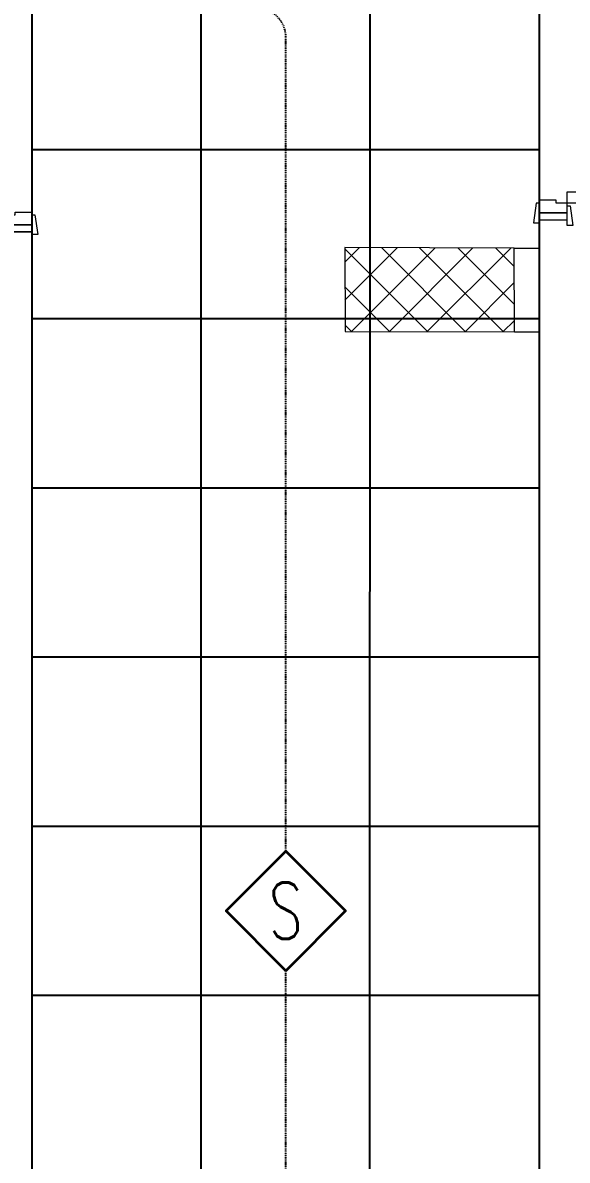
# Model space of a CAD drawing. Extents: x -12260 to 57327, y -29287 to 19916.
# Drawn here: x 33043 to 34976, y -8795 to -4760 of the extents above; entities that cross this region are included whole.
import ezdxf
from ezdxf.enums import TextEntityAlignment as Align

# ---------------------------------------------------------------- set-up
doc = ezdxf.new("R2010")
doc.units = 0
doc.header["$LTSCALE"] = 0.25
doc.linetypes.add('DASHDOT', pattern=[25.4, 12.7, -6.35, 0, -6.35])
for name, color, linetype, lineweight in [('01-First Floor$0$C-HYDR-CTCH', 251, 'Continuous', 5), ('01-First Floor$0$Hatch', 252, 'Continuous', 5), ('01-First Floor$0$Walls', 251, 'Continuous', 5), ('01-First Floor$0$Wooden Joinery', 251, 'Continuous', 5), ('E-LITE-CLNG-CNDT', 6, 'DASHDOT', 35), ('F-ALRM-CLNG @ 100', 33, 'Continuous', 35), ('F-ALRM-CLNG-CNDT', 51, 'DASHDOT', 25)]:
    doc.layers.add(name, color=color, linetype=linetype, lineweight=lineweight)
doc.layers.add('01-First Floor$0$FALSE CEILING', color=251, linetype='Continuous')
doc.styles.add('DC_SIMPLEX', font='SIMPLEX.shx', dxfattribs={"width": 0.7})

# ---------------------------------------------------------------- blocks, each defined once
blk = doc.blocks.new('01-First Floor$0$A$C72370EFE')
at = {"layer": '01-First Floor$0$Wooden Joinery'}
for p, q in [((-0.01, -0.04), (-0.02, -0.04)), ((-0.01, -0.03), (-0.01, -0.07)), ((0, -0.03), (-0.01, -0.03)), ((0.04, -0.03), (0.05, -0.03)), ((0.05, -0.03), (0.05, -0.07)), ((0.05, -0.04), (0.06, -0.04)), ((-0.05, -0.07), (-0.05, -0.16)), ((-0.03, -0.07), (-0.03, -0.16)), ((-0.01, -0.06), (-0.02, -0.06)), ((0, -0.07), (-0.01, -0.07)), ((0.04, -0.07), (0.05, -0.07)), ((0.05, -0.06), (0.06, -0.06)), ((0.07, -0.07), (0.07, -0.16)), ((0.09, -0.07), (0.09, -0.16)), ((-0.01, -0.17), (-0.02, -0.17)), ((-0.01, -0.19), (-0.02, -0.19)), ((-0.01, -0.17), (-0.01, -0.19)), ((0.05, -0.17), (0.06, -0.17)), ((0.05, -0.17), (0.05, -0.19)), ((0.05, -0.19), (0.06, -0.19))]:
    blk.add_line(p, q, dxfattribs=at)
for centre, radius, start, end in [((-0.02, -0.07), 0.03, 90, 180), ((0.06, -0.07), 0.03, 0, 90), ((-0.02, -0.07), 0.01, 90, 180), ((0.06, -0.07), 0.01, 0, 90), ((-0.02, -0.16), 0.03, 180, 270), ((-0.02, -0.16), 0.01, 180, 270), ((0.06, -0.16), 0.01, 270, 0), ((0.06, -0.16), 0.03, 270, 0)]:
    blk.add_arc(centre, radius, start, end, dxfattribs=at)
blk = doc.blocks.new('01-First Floor$0$A$C5DAD61B4')
at = {"layer": '01-First Floor$0$Wooden Joinery'}
for points in [[(80, 959.1), (80, 969.1), (10, 979.1), (10, 959.1)], [(940, 959.1), (940, 969.1), (1010, 979.1), (1010, 959.1)], [(70, 859.1), (70, 849.1), (0, 839.1), (0, 859.1)], [(120, 859.1), (120, 0), (80, 0), (80, 859.1)], [(950, 859.1), (950, 849.1), (1020, 839.1), (1020, 859.1)]]:
    blk.add_lwpolyline(points, close=True, dxfattribs=at)
for points in [[(45, 859.1), (45, 959.1), (20, 959.1), (20, 859.1), (45, 859.1)], [(45, 859.1), (80, 859.1), (80, 899.1), (90, 899.1), (90, 959.1), (45, 959.1), (45, 859.1)], [(975, 859.1), (940, 859.1), (940, 899.1), (930, 899.1), (930, 959.1), (975, 959.1), (975, 859.1)], [(975, 859.1), (975, 959.1), (1000, 959.1), (1000, 859.1), (975, 859.1)]]:
    blk.add_lwpolyline(points, dxfattribs=at)
blk.add_arc((80, 859.1), 860, 272.666, 0, dxfattribs=at)
at = {"layer": '01-First Floor$0$Wooden Joinery', "xscale": 999.9999999998854, "yscale": 999.9999999998854, "zscale": 999.9999999998854, "rotation": 180}
blk.add_blockref('01-First Floor$0$A$C72370EFE', (120, 0), dxfattribs=at)
blk = doc.blocks.new('01-First Floor')
at = {"layer": '01-First Floor$0$Hatch'}
h = blk.add_hatch(dxfattribs=at)
h.set_pattern_fill('ANSI37', color=256, scale=30)
h.set_pattern_definition([(45, (-1823.345, -13062.25), (-67.35192, 67.35192), []), (135, (-1823.345, -13062.25), (-67.35192, -67.35192), [])])
h.paths.add_polyline_path([(49129.3, 8855.6), (48525.4, 8847.5), (48529.3, 8559.1), (49133.2, 8567.2)])
h.paths.add_polyline_path([(41968.6, 8847.9), (41385, 8842.5), (41365.1, 8551.1), (41948.6, 8556.5)])
h.paths.add_polyline_path([(27591.6, 8840.5), (26992.5, 8836.4), (26986.8, 8543.4), (27585.9, 8547.5)])
h.paths.add_polyline_path([(34776.8, 8842.7), (34175.6, 8835.2), (34167.4, 8549.5), (34768.6, 8557)])
h.paths.add_polyline_path([(20372.4, 8849.8), (19765.9, 8827.9), (19780.4, 8535.4), (20386.9, 8557.2)])
h.paths.add_polyline_path([(13635.8, 8839.4), (12413.8, 8863.3), (12407.4, 8567.2), (13629.3, 8543.3)])
h.paths.add_polyline_path([(13649.8, 1639.3), (12434.8, 1623.6), (12421.4, 1331.2), (13636.4, 1346.9)])
h.paths.add_polyline_path([(13623.8, -5553.9), (12420.7, -5569.8), (12415, -5862.9), (13618.1, -5846.9)])
h.paths.add_polyline_path([(13642.3, -12752.6), (12445.6, -12764), (12448.4, -13058.5), (13645.1, -13047)])
h.paths.add_polyline_path([(6007.3, -12750.5), (5403.7, -12754.2), (5414.4, -13039.6), (6017.9, -13035.9)])
h.paths.add_polyline_path([(5991.8, -5552.5), (5395, -5550.9), (5394.9, -5852.1), (5991.7, -5853.6)])
h.paths.add_polyline_path([(6001.7, 1637.1), (5382.4, 1638.3), (5371.8, 1335.4), (5991.1, 1334.1)])
h.paths.add_polyline_path([(5978.4, 8816.5), (5377.7, 8830.9), (5374.1, 8541.3), (5974.8, 8526.8)])
h.paths.add_polyline_path([(-1220.7, 8814.6), (-1823.3, 8837.3), (-1821.5, 8549), (-1218.8, 8526.3)])
h.paths.add_polyline_path([(-1213, -5563.7), (-1815, -5570.7), (-1811.6, -5862.3), (-1209.6, -5855.3)])
h.paths.add_polyline_path([(-1195.5, -12758.3), (-1793.9, -12759.3), (-1789, -13060), (-1190.6, -13059)])
h.paths.add_polyline_path([(20391.2, -12745), (19785.5, -12758), (19791.3, -13059.2), (20396.9, -13046.2)])
h.paths.add_polyline_path([(20384.7, -5552.6), (19790.3, -5570.1), (19792.4, -5866.7), (20386.8, -5849.1)])
h.paths.add_polyline_path([(20376, 1655.5), (19777, 1647.8), (19781.1, 1347.6), (20380, 1355.3)])
h.paths.add_polyline_path([(27576.3, 1640.2), (26974.4, 1644.9), (26978.6, 1352.8), (27580.6, 1348.1)])
h.paths.add_polyline_path([(27580.1, -5542.5), (26976.2, -5560), (26989.7, -5860.1), (27589.8, -5839.1)])
h.paths.add_polyline_path([(27596.2, -12758.5), (26992.3, -12751.9), (26990, -13037.6), (27593.8, -13044.2)])
h.paths.add_polyline_path([(34794.7, -12748), (34197.4, -12762.6), (34206.4, -13062.3), (34803.7, -13047.7)])
h.paths.add_polyline_path([(34787.4, -5559.7), (34186.1, -5557.7), (34187.2, -5855), (34788.5, -5856.9)])
h.paths.add_polyline_path([(34750.9, 1644.2), (34170.1, 1648.9), (34189.8, 1359), (34770.6, 1354.3)])
h.paths.add_polyline_path([(41954.3, 1643.4), (41356.7, 1657.2), (41358.7, 1365.3), (41956.3, 1351.5)])
h.paths.add_polyline_path([(41955.3, -5555.1), (41386.9, -5562.7), (41388.7, -5856.9), (41957.1, -5849.3)])
h.paths.add_polyline_path([(41992.3, -12752.3), (41387.1, -12754.9), (41388.4, -13059.5), (41993.7, -13056.8)])
h.paths.add_polyline_path([(49166.6, -12752.8), (48578.6, -12736.7), (48565.4, -13043.9), (49153.3, -13060)])
h.paths.add_polyline_path([(49150.8, -5553.4), (48547.6, -5552.3), (48545.6, -5848.8), (49148.8, -5849.9)])
at = {"layer": '01-First Floor$0$C-HYDR-CTCH', "elevation": 0, "flags": 128}
blk.add_lwpolyline([(34186.1, -5557.7), (34187.2, -5855), (34788.5, -5856.9), (34787.4, -5559.7), (34186.1, -5557.7)], dxfattribs=at)
at = {"layer": '01-First Floor$0$FALSE CEILING', "linetype": 'Continuous'}
for p, q in [((33676, -12830), (33676, -2710)), ((34274.3, -12760.7, 0), (34276, -2710)), ((33076, -5210), (34876, -5210)), ((33076, -5810), (34876, -5810)), ((33076, -6410), (34876, -6410)), ((33076, -7010), (34876, -7010)), ((33076, -7610), (34876, -7610)), ((33076, -8210), (34876, -8210))]:
    blk.add_line(p, q, dxfattribs=at)
at = {"layer": '01-First Floor$0$FALSE CEILING'}
blk.add_lwpolyline([(34199.4, -12830), (33076, -12830), (33076, -2710), (34876, -2710), (34876, -12830), (34797.1, -12830)], dxfattribs=at)
at = {"layer": '01-First Floor$0$Walls'}
for p, q in [((34876, -5460), (34876, -5560)), ((34876, -5460), (34976, -5460)), ((32976, -5501.8), (33076, -5501.8)), ((33076, -5501.8), (33076, -8830)), ((34787.4, -5560), (34876, -5560)), ((34788.5, -5856.9, 0), (34876, -5856.9, 0)), ((34876, -5856.9), (34876, -8970))]:
    blk.add_line(p, q, dxfattribs=at)
at = {"layer": '01-First Floor$0$Wooden Joinery'}
for p, rotation in [((35835.1, -5480), 90.00000000000001), ((32116.9, -4501.8), 270)]:
    blk.add_blockref('01-First Floor$0$A$C5DAD61B4', p, dxfattribs=dict(at, rotation=rotation))
blk = doc.blocks.new('A$C5CF53093')
blk.add_lwpolyline([(0, -212.1), (-212.1, 0), (0, 212.1), (212.1, 0)], close=True)
blk = doc.blocks.new('*U79')
at = {"xscale": 0.01, "yscale": 0.01, "zscale": 0.01}
blk.add_blockref('A$C5CF53093', (0.007, -0.007), dxfattribs=at)
at = {"color": 6, "style": 'DC_SIMPLEX', "width": 0.7, "flags": 8}
blk.add_attdef('TYPE', text='', height=2, rotation=360, dxfattribs=at).set_placement((0, 0), align=Align.MIDDLE_CENTER)

msp = doc.modelspace()

# ---------------------------------------------------------------- linework, layer by layer
at = {"layer": 'F-ALRM-CLNG-CNDT'}
for points in [[(33976.7, -7698.6), (33976.7, -4810.7, 0.414214), (33876.7, -4710.7), (31188.8, -4710.7)], [(31682.8, -10624.6), (31985.9, -10321.5, -0.198912), (32056.6, -10292.2), (33876.7, -10292.2, 0.414214), (33976.7, -10192.2), (33976.7, -8122.8)]]:
    msp.add_lwpolyline(points, format="xyb", dxfattribs=at)

# ---------------------------------------------------------------- block references
at = {"layer": 'E-LITE-CLNG-CNDT'}
msp.add_blockref('01-First Floor', (0, 0), dxfattribs=at)
at = {"layer": 'F-ALRM-CLNG @ 100', "xscale": 100, "yscale": 100, "zscale": 100}
msp.add_blockref('*U79', (33976, -7910), dxfattribs=at).add_auto_attribs({'TYPE': 'S'})

doc.saveas('drawing.dxf')
